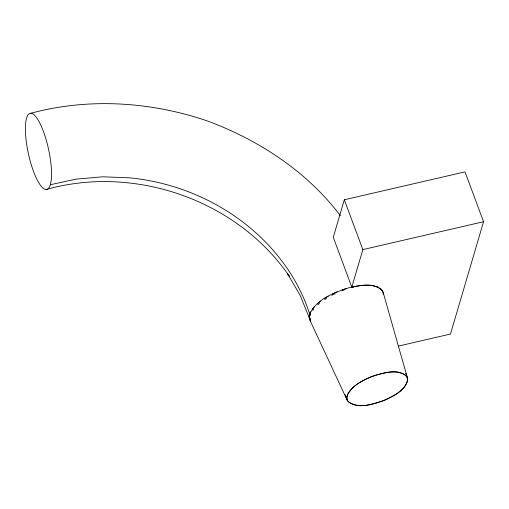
<?xml version="1.0" encoding="UTF-8"?>
<svg xmlns="http://www.w3.org/2000/svg" width="509" height="509" viewBox="0 0 509 509"><rect width="100%" height="100%" fill="white"/><g stroke="black" fill="none" stroke-linecap="round" stroke-linejoin="round"><path stroke-width="0.76" d="M50.334 184.735L76.083 179.117L102.742 176.801L129.789 177.826A196.531 170.61 16.4 0 1 309.758 314.225C308.689 313.194 310.274 324.335 310.134 318.259M351.795 287.203L362.853 249.607L344.319 199.77L465.016 171.877L483.55 221.72L450.484 334.044L398.642 346.025M344.319 199.77L333.274 237.283L351.808 287.127C361.848 285.193 375.489 282.374 382.883 291.39L407.175 377.048L407.684 380.573L407.225 381.756M347.265 395.767L346.807 396.956L347.316 400.481C356.351 410.165 372.384 404.044 383.15 400.844C392.235 396.626 403.344 391.841 407.213 381.839M347.278 395.69C351.248 385.72 362.179 380.878 371.341 376.685C382.106 373.479 398.14 367.358 407.175 377.048L405.794 373.339M310.713 311.743L310.019 312.825L309.148 317.565L309.593 318.621M312.38 309.135L314.53 306.482M317.317 303.816L320.511 301.175M324.233 298.624L328.26 296.174M332.651 293.916L337.238 291.822M342.003 290.003L346.839 288.412M362.853 249.607L483.55 221.72M30.915 113.246C89.011 97.563 151.313 101.698 207.984 121.167C259.259 140.338 307.099 171.654 340.343 215.631M46.007 189.552A38.989 10.326 77.7 0 0 43.927 132.836A38.989 10.326 77.7 0 0 25.45 131.812A38.989 10.326 77.7 0 0 46.007 189.552C134.605 164.483 237.073 199.961 289.309 276.234L287.356 273.358L300.215 295.5L310.197 320.11M309.65 318.825L310.808 321.497M309.816 319.996L347.316 400.481L345.108 394.545M382.793 292.007L381.896 289.882C372.569 282.419 359.589 285.434 348.85 287.75C333.751 292.79 315.166 299.477 309.198 315.695L310.083 319.684M383.557 293.814L383.067 292.656L383.271 294.087M309.758 314.225L310.248 315.421A38.989 15.944 -22 0 1 310.675 314.193M312.895 310.299A38.989 15.944 -22 0 1 313.703 309.23M317.832 304.885A38.989 15.944 -22 0 1 319.525 303.415M324.723 299.559A38.989 15.944 -22 0 1 326.53 298.389M331.741 295.379A38.989 15.944 -22 0 1 335.17 293.655M342.379 290.575A38.989 15.944 -22 0 1 344.574 289.774M351.942 287.528A38.989 15.944 -22 0 1 353.507 287.14M361.135 285.746A38.989 15.944 -22 0 1 365.017 285.39M376.749 286.624A38.989 15.944 -22 0 1 378.881 287.566M381.139 289.246A38.989 15.944 -22 0 1 382.399 290.983M347.475 394.609L346.763 398.49L348.124 401.716C359.437 409.656 374.649 403.796 386.337 399.508C394.876 395.022 406.316 389.729 407.728 379.033L406.367 375.807C397.72 369.07 385.631 372.601 375.998 375.031C365.188 378.97 353.386 384.136 347.475 394.609"/></g></svg>
